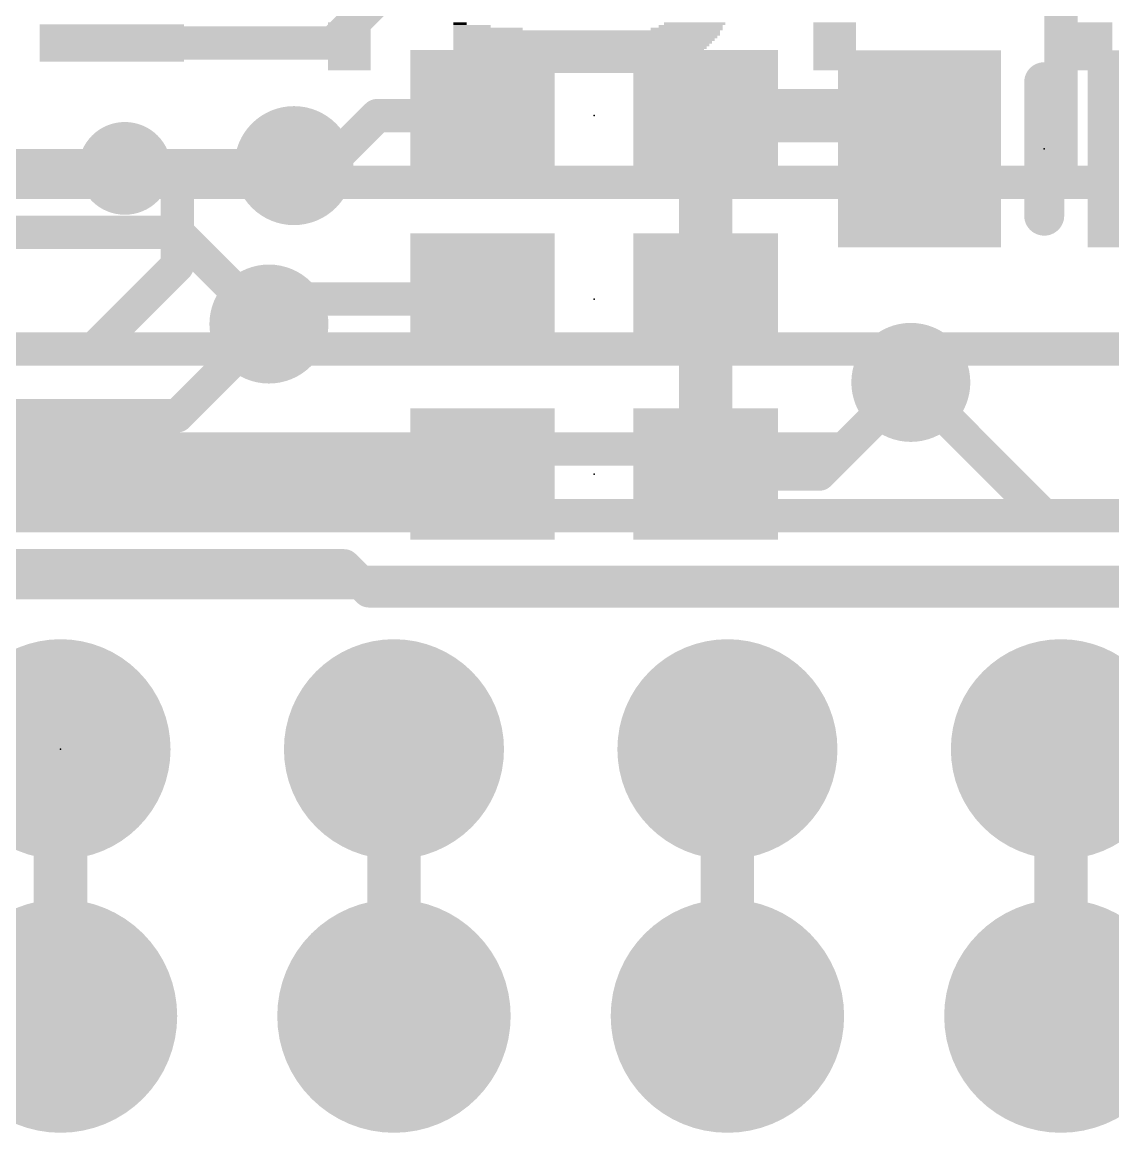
# Model space of a CAD drawing. Extents: x -7.1 to 67.6, y -9 to 27.6.
# Drawn here: x 21.3 to 29.61, y 0.38 to 8.84 of the extents above; entities that cross this region are included whole.
import ezdxf

# ---------------------------------------------------------------- set-up
doc = ezdxf.new("R2010")
doc.units = 0
for name, color, linetype in [('1', 12, 'CONTINUOUS'), ('16', 132, 'CONTINUOUS'), ('17', 110, 'CONTINUOUS'), ('18', 110, 'CONTINUOUS'), ('21', 40, 'CONTINUOUS'), ('22', 6, 'CONTINUOUS'), ('23', 53, 'CONTINUOUS')]:
    doc.layers.add(name, color=color, linetype=linetype)

# ---------------------------------------------------------------- blocks, each defined once
blk = doc.blocks.new('RECT')
blk.add_solid([(-0.5, -0.5), (0.5, -0.5), (-0.5, 0.5), (0.5, 0.5)])
blk = doc.blocks.new('ROUNDP')
at = {"const_width": 0.5}
blk.add_lwpolyline([(0, -0.25, 1), (0, 0.25, 1), (0, -0.25)], format="xyb", dxfattribs=at)
blk = doc.blocks.new('ROUNDV')
at = {"const_width": 0.5}
blk.add_lwpolyline([(0, -0.25, 1), (0, 0.25, 1), (0, -0.25)], format="xyb", dxfattribs=at)

msp = doc.modelspace()

# ---------------------------------------------------------------- linework, layer by layer
at = {"layer": '1'}
for points, const_width in [([(23.666, 8.68), (24.003, 9.017)], 0.254), ([(21.98, 8.68), (23.666, 8.68)], 0.254), ([(26.504, 6.731), (26.504, 8.128)], 0.4064), ([(26.504, 8.128), (27.879, 8.128)], 0.4064), ([(27.879, 8.128), (28.133, 7.874)], 0.4064), ([(23.622, 7.747), (24.003, 8.128)], 0.254), ([(24.003, 8.128), (24.804, 8.128)], 0.254), ([(22.479, 7.62), (22.606, 7.747)], 0.254), ([(22.606, 7.747), (23.368, 7.747)], 0.254), ([(23.368, 7.747), (23.622, 7.747)], 0.254), ([(20.32, 7.62), (31.75, 7.62)], 0.254), ([(22.479, 6.985), (22.479, 7.62)], 0.254), ([(21.844, 6.35), (22.479, 6.985)], 0.254), ([(23.1775, 6.5405), (23.368, 6.731)], 0.254), ([(23.368, 6.731), (24.804, 6.731)], 0.254), ([(26.504, 5.3975), (26.504, 6.731)], 0.4064), ([(22.479, 5.842), (23.1775, 6.5405)], 0.254), ([(19.05, 6.35), (30.48, 6.35)], 0.254), ([(19.177, 6.35), (21.717, 6.35)], 0.254), ([(21.717, 6.35), (21.844, 6.35)], 0.254), ([(27.3685, 5.3975), (28.067, 6.096)], 0.254), ([(29.083, 5.08), (28.067, 6.096)], 0.254), ([(19.05, 5.842), (21.717, 5.842)], 0.254), ([(21.717, 5.842), (22.479, 5.842)], 0.254), ([(24.7405, 5.334), (24.804, 5.3975)], 0.254), ([(26.504, 5.3975), (27.3685, 5.3975)], 0.254), ([(18.669, 5.334), (21.717, 5.334)], 0.254), ([(21.717, 5.334), (24.7405, 5.334)], 0.254), ([(29.083, 5.08), (44.45, 5.08)], 0.254), ([(12.954, 4.699), (23.749, 4.699)], 0.254), ([(23.749, 4.699), (23.9395, 4.5085)], 0.254), ([(23.9395, 4.5085), (36.6395, 4.5085)], 0.254), ([(21.59, 1.27), (21.59, 3.302)], 0.4064), ([(24.13, 1.27), (24.13, 3.302)], 0.4064), ([(26.67, 1.27), (26.67, 3.302)], 0.4064), ([(29.21, 1.27), (29.21, 3.302)], 0.4064)]:
    msp.add_lwpolyline(points, dxfattribs=dict(at, const_width=const_width))
for points, const_width in [([(21.98, 8.7435, 1), (21.98, 8.6165)], 0.127), ([(23.666, 8.6165, 1), (23.666, 8.7435)], 0.127), ([(23.6211, 8.7249, 1), (23.7109, 8.6351)], 0.127), ([(26.6056, 8.128, 1), (26.4024, 8.128)], 0.2032), ([(26.504, 8.2296, 1), (26.504, 8.0264)], 0.2032), ([(27.9508, 8.1998, 1), (27.8072, 8.0562)], 0.2032), ([(27.879, 8.0264, 1), (27.879, 8.2296)], 0.2032), ([(24.003, 8.1915, 1), (24.003, 8.0645)], 0.127), ([(24.0479, 8.0831, 1), (23.9581, 8.1729)], 0.127), ([(24.804, 8.0645, 1), (24.804, 8.1915)], 0.127), ([(28.0612, 7.8022, 1), (28.2048, 7.9458)], 0.2032), ([(22.606, 7.8105, 1), (22.606, 7.6835)], 0.127), ([(22.6509, 7.7021, 1), (22.5611, 7.7919)], 0.127), ([(23.368, 7.8105, 1), (23.368, 7.6835)], 0.127), ([(23.368, 7.6835, 1), (23.368, 7.8105)], 0.127), ([(23.622, 7.6835, 1), (23.622, 7.8105)], 0.127), ([(23.5771, 7.7919, 1), (23.6669, 7.7021)], 0.127), ([(22.5425, 7.62, 1), (22.4155, 7.62)], 0.127), ([(22.4341, 7.6649, 1), (22.5239, 7.5751)], 0.127), ([(22.5239, 6.9401, 1), (22.4341, 7.0299)], 0.127), ([(22.4155, 6.985, 1), (22.5425, 6.985)], 0.127), ([(23.368, 6.7945, 1), (23.368, 6.6675)], 0.127), ([(23.4129, 6.6861, 1), (23.3231, 6.7759)], 0.127), ([(24.804, 6.6675, 1), (24.804, 6.7945)], 0.127), ([(26.6056, 6.731, 1), (26.4024, 6.731)], 0.2032), ([(26.4024, 6.731, 1), (26.6056, 6.731)], 0.2032), ([(23.1326, 6.5854, 1), (23.2224, 6.4956)], 0.127), ([(23.2224, 6.4956, 1), (23.1326, 6.5854)], 0.127), ([(21.717, 6.4135, 1), (21.717, 6.2865)], 0.127), ([(21.717, 6.2865, 1), (21.717, 6.4135)], 0.127), ([(21.7991, 6.3949, 1), (21.8889, 6.3051)], 0.127), ([(21.844, 6.2865, 1), (21.844, 6.4135)], 0.127), ([(28.1119, 6.1409, 1), (28.0221, 6.0511)], 0.127), ([(28.1119, 6.0511, 1), (28.0221, 6.1409)], 0.127), ([(21.717, 5.9055, 1), (21.717, 5.7785)], 0.127), ([(21.717, 5.7785, 1), (21.717, 5.9055)], 0.127), ([(22.4341, 5.8869, 1), (22.5239, 5.7971)], 0.127), ([(22.479, 5.7785, 1), (22.479, 5.9055)], 0.127), ([(24.8489, 5.3526, 1), (24.7591, 5.4424)], 0.127), ([(26.4024, 5.3975, 1), (26.6056, 5.3975)], 0.2032), ([(26.504, 5.461, 1), (26.504, 5.334)], 0.127), ([(27.3236, 5.4424, 1), (27.4134, 5.3526)], 0.127), ([(27.3685, 5.334, 1), (27.3685, 5.461)], 0.127), ([(21.717, 5.3975, 1), (21.717, 5.2705)], 0.127), ([(21.717, 5.2705, 1), (21.717, 5.3975)], 0.127), ([(24.6956, 5.3789, 1), (24.7854, 5.2891)], 0.127), ([(24.7405, 5.2705, 1), (24.7405, 5.3975)], 0.127), ([(29.083, 5.1435, 1), (29.083, 5.0165)], 0.127), ([(29.0381, 5.0351, 1), (29.1279, 5.1249)], 0.127), ([(23.7939, 4.7439, 1), (23.7041, 4.6541)], 0.127), ([(23.749, 4.6355, 1), (23.749, 4.7625)], 0.127), ([(23.9395, 4.572, 1), (23.9395, 4.445)], 0.127), ([(23.8946, 4.4636, 1), (23.9844, 4.5534)], 0.127), ([(21.6916, 3.302, 1), (21.4884, 3.302)], 0.2032), ([(24.2316, 3.302, 1), (24.0284, 3.302)], 0.2032), ([(26.7716, 3.302, 1), (26.5684, 3.302)], 0.2032), ([(29.3116, 3.302, 1), (29.1084, 3.302)], 0.2032), ([(21.4884, 1.27, 1), (21.6916, 1.27)], 0.2032), ([(24.0284, 1.27, 1), (24.2316, 1.27)], 0.2032), ([(26.5684, 1.27, 1), (26.7716, 1.27)], 0.2032), ([(29.1084, 1.27, 1), (29.3116, 1.27)], 0.2032)]:
    msp.add_lwpolyline(points, format="xyb", dxfattribs=dict(at, const_width=const_width))
at = {"layer": '16', "const_width": 0.254}
for points in [[(29.21, 12.7), (29.21, 7.62)], [(21.082, 7.747), (22.225, 7.747)], [(22.225, 7.747), (23.368, 7.747)], [(29.21, 7.62), (34.29, 7.62)], [(20.701, 7.239), (22.479, 7.239)], [(22.479, 7.239), (23.1775, 6.5405)], [(19.05, 6.35), (31.75, 6.35)], [(27.559, 5.588), (28.067, 6.096)], [(16.51, 5.588), (27.559, 5.588)], [(31.75, 5.08), (17.399, 5.08)], [(31.496, 4.572), (17.399, 4.572)]]:
    msp.add_lwpolyline(points, dxfattribs=at)
at = {"layer": '16', "const_width": 0.127}
for points in [[(22.225, 7.8105, 1), (22.225, 7.6835)], [(22.225, 7.6835, 1), (22.225, 7.8105)], [(23.368, 7.6835, 1), (23.368, 7.8105)], [(29.21, 7.6835, 1), (29.21, 7.5565)], [(29.1465, 7.62, 1), (29.2735, 7.62)], [(22.5239, 7.2839, 1), (22.4341, 7.1941)], [(22.479, 7.1755, 1), (22.479, 7.3025)], [(23.1326, 6.4956, 1), (23.2224, 6.5854)], [(28.1119, 6.0511, 1), (28.0221, 6.1409)], [(27.5141, 5.6329, 1), (27.6039, 5.5431)], [(27.559, 5.5245, 1), (27.559, 5.6515)]]:
    msp.add_lwpolyline(points, format="xyb", dxfattribs=at)
at = {"layer": '21', "const_width": 0.3048}
msp.add_lwpolyline([(29.083, 8.382), (29.083, 7.366)], dxfattribs=at)
at = {"layer": '21'}
for points, const_width in [([(29.1592, 8.382, 1), (29.0068, 8.382)], 0.1524), ([(22.08, 7.576, 1), (22.08, 7.876, 1), (22.08, 7.576)], 0.4064), ([(29.0068, 7.366, 1), (29.1592, 7.366)], 0.1524)]:
    msp.add_lwpolyline(points, format="xyb", dxfattribs=dict(at, const_width=const_width))
at = {"layer": '23'}
for p in [(25.654, 8.128), (29.083, 7.874), (25.654, 6.731), (25.654, 5.3975), (21.59, 3.302)]:
    msp.add_point(p, dxfattribs=at)

# ---------------------------------------------------------------- block references
at = {"layer": '1', "xscale": 1.1, "yscale": 0.285, "rotation": 180}
msp.add_blockref('RECT', (21.98, 8.68), dxfattribs=at)
at = {"layer": '1', "xscale": 1.1, "rotation": 180}
for p in [(24.804, 8.128), (26.504, 8.128), (24.804, 6.731), (26.504, 6.731), (24.804, 5.3975), (26.504, 5.3975)]:
    msp.add_blockref('RECT', p, dxfattribs=at)
at = {"layer": '1', "xscale": 1.24, "yscale": 1.5}
for p in [(28.133, 7.874), (30.033, 7.874)]:
    msp.add_blockref('RECT', p, dxfattribs=at)
at = {"layer": '17', "xscale": 1.6764, "yscale": 1.6764, "rotation": 270}
for p in [(21.59, 3.302), (21.59, 3.302), (24.13, 3.302), (24.13, 3.302), (26.67, 3.302), (26.67, 3.302), (29.21, 3.302), (29.21, 3.302)]:
    msp.add_blockref('ROUNDP', p, dxfattribs=at)
at = {"layer": '17', "xscale": 1.778, "yscale": 1.778}
for p in [(21.59, 1.27), (21.59, 1.27), (24.13, 1.27), (24.13, 1.27), (26.67, 1.27), (26.67, 1.27), (29.21, 1.27), (29.21, 1.27)]:
    msp.add_blockref('ROUNDP', p, dxfattribs=at)
at = {"layer": '18', "xscale": 0.9064, "yscale": 0.9064}
for p in [(23.368, 7.747), (23.368, 7.747), (23.1775, 6.5405), (23.1775, 6.5405), (28.067, 6.096), (28.067, 6.096)]:
    msp.add_blockref('ROUNDV', p, dxfattribs=at)
at = {"layer": '22', "yscale": 0.0203, "rotation": 180}
for p, xscale in [((23.7896, 8.829), 0.3251), ((23.7896, 8.8087), 0.3251), ((23.7896, 8.7884), 0.3251), ((24.6329, 8.829), 0.1016), ((24.7244, 8.8087), 0.2845), ((24.8463, 8.7884), 0.5283), ((26.3601, 8.7884), 0.5486), ((26.3906, 8.8087), 0.4877), ((26.4211, 8.829), 0.4674), ((27.4879, 8.829), 0.3251), ((27.4879, 8.8087), 0.3251), ((27.4879, 8.7884), 0.3251), ((29.4386, 8.829), 0.3251), ((29.4386, 8.8087), 0.3251), ((29.4386, 8.7884), 0.3251), ((23.7896, 8.7681), 0.3251), ((23.7896, 8.7478), 0.3251), ((23.7896, 8.7274), 0.3251), ((23.7896, 8.7071), 0.3251), ((25.5981, 8.7681), 2.032), ((25.5981, 8.7478), 2.032), ((25.5778, 8.7071), 1.9914), ((25.588, 8.7274), 2.0117), ((27.4879, 8.7681), 0.3251), ((27.4879, 8.7478), 0.3251), ((27.4879, 8.7274), 0.3251), ((27.4879, 8.7071), 0.3251), ((29.4386, 8.7681), 0.3251), ((29.4386, 8.7478), 0.3251), ((29.4386, 8.7274), 0.3251), ((29.4386, 8.7071), 0.3251), ((23.7896, 8.6868), 0.3251), ((23.7896, 8.6665), 0.3251), ((23.7896, 8.6462), 0.3251), ((23.7896, 8.6258), 0.3251), ((25.5676, 8.6868), 1.971), ((25.5473, 8.6462), 1.9304), ((25.5372, 8.6258), 1.9101), ((25.5575, 8.6665), 1.9507), ((27.4879, 8.6868), 0.3251), ((27.4879, 8.6665), 0.3251), ((27.4879, 8.6462), 0.3251), ((27.4879, 8.6258), 0.3251), ((29.4386, 8.6868), 0.3251), ((29.4386, 8.6665), 0.3251), ((29.4386, 8.6462), 0.3251), ((29.4386, 8.6258), 0.3251), ((23.7896, 8.6055), 0.3251), ((23.7896, 8.5852), 0.3251), ((23.7896, 8.5649), 0.3251), ((23.7896, 8.5446), 0.3251), ((25.527, 8.6055), 1.8898), ((25.5372, 8.5852), 1.8288), ((25.5575, 8.5649), 1.7069), ((25.5778, 8.5446), 1.585), ((27.4879, 8.6055), 0.3251), ((27.4879, 8.5852), 0.3251), ((27.4879, 8.5649), 0.3251), ((27.4879, 8.5446), 0.3251), ((29.4386, 8.6055), 0.3251), ((29.4386, 8.5852), 0.3251), ((29.4386, 8.5649), 0.3251), ((29.4386, 8.5446), 0.3251), ((23.7896, 8.5242), 0.3251), ((23.7896, 8.5039), 0.3251), ((23.7896, 8.4836), 0.3251), ((25.6083, 8.5242), 1.4427), ((25.6388, 8.5039), 1.3005), ((25.6794, 8.4836), 1.0973), ((25.7302, 8.4633), 0.7925), ((27.4879, 8.5242), 0.3251), ((27.4879, 8.5039), 0.3251), ((27.4879, 8.4836), 0.3251), ((29.4386, 8.5242), 0.3251), ((29.4386, 8.5039), 0.3251), ((29.4386, 8.4836), 0.3251)]:
    msp.add_blockref('RECT', p, dxfattribs=dict(at, xscale=xscale))

doc.saveas('drawing.dxf')
